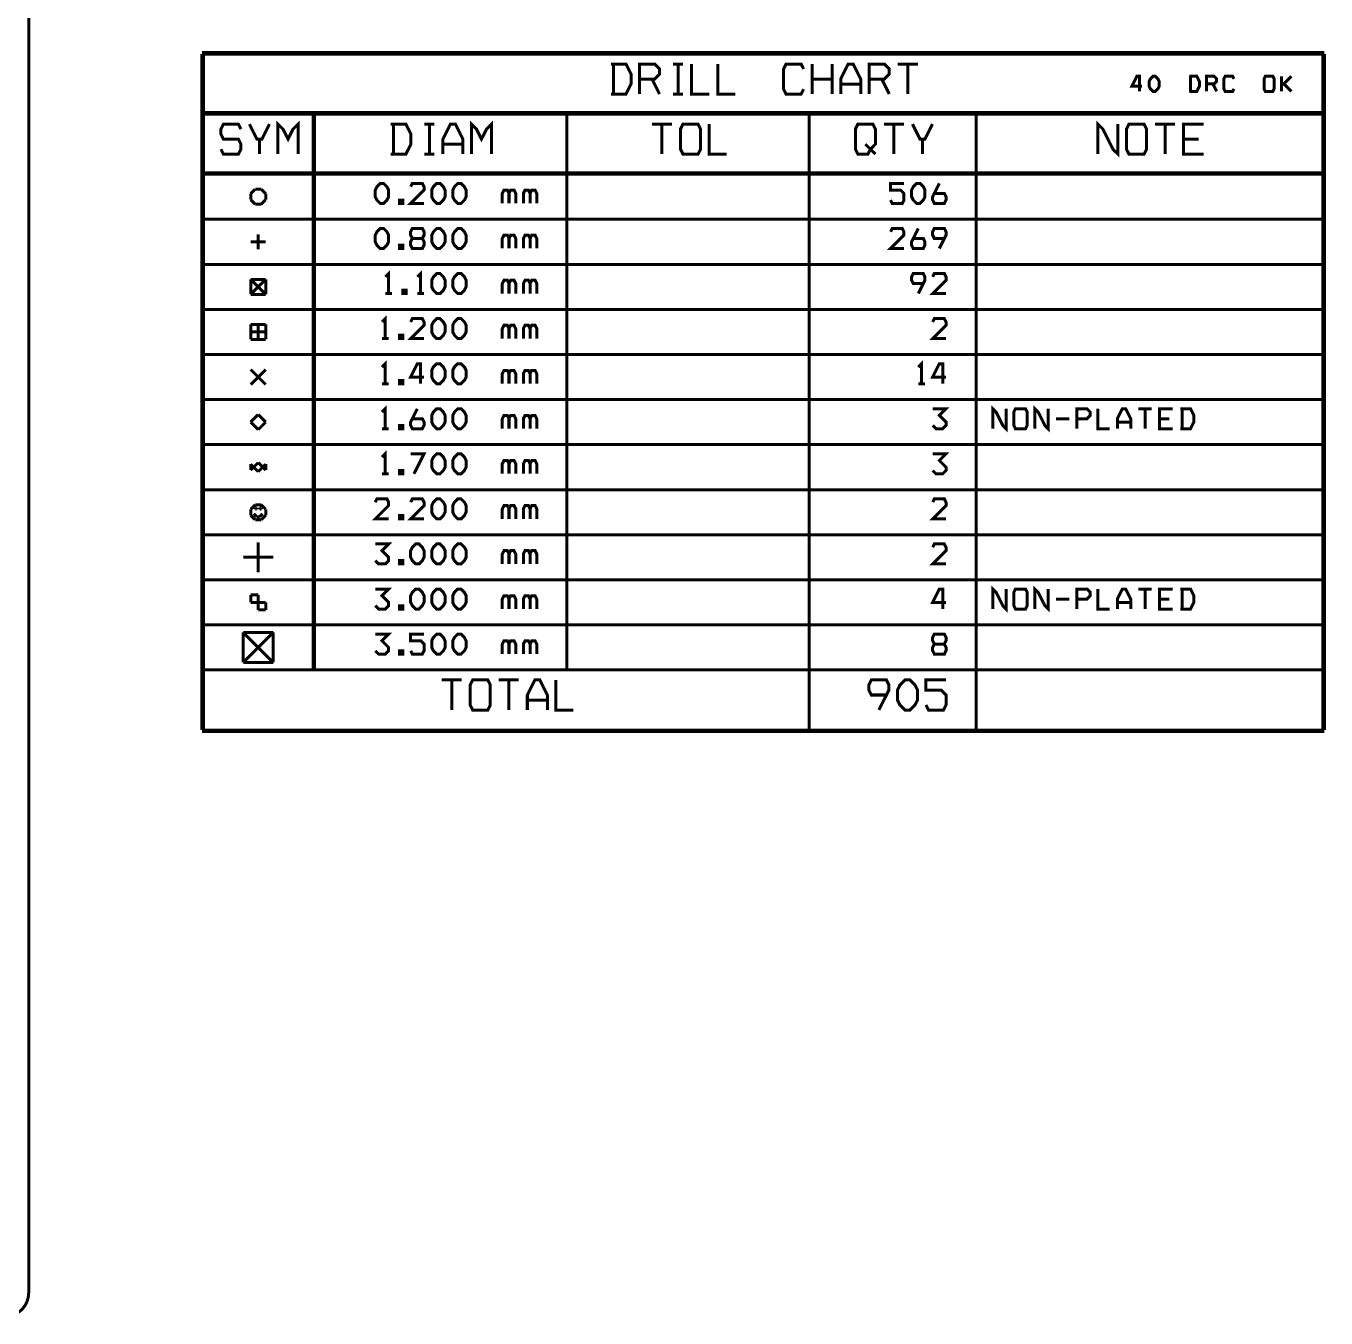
# Model space of a CAD drawing. Extents: x -5 to 208, y -5 to 206.
# Drawn here: x 96.8 to 206.6, y -5.1 to 104.1 of the extents above; entities that cross this region are included whole.
import ezdxf

# ---------------------------------------------------------------- set-up
doc = ezdxf.new("R2010")
doc.units = 0
doc.header["$MEASUREMENT"] = 0
doc.layers.add('22-301-0_DRD', color=7, linetype='CONTINUOUS')

msp = doc.modelspace()

# ---------------------------------------------------------------- linework, layer by layer
at = {"layer": '22-301-0_DRD', "const_width": 0.254}
for points in [[(97.00006, -2.99974), (97.00006, 118.00078)], [(206.502, 101.854), (111.633, 101.854)], [(111.633, 44.577), (111.633, 101.727)], [(206.375, 101.727), (111.76, 101.727)], [(111.76, 44.577), (111.76, 101.727)], [(206.375, 44.577), (206.375, 101.727)], [(206.502, 44.577), (206.502, 101.727)], [(146.20748, 98.34118), (147.47748, 98.34118), (147.90166, 99.187), (147.90166, 100.03282), (147.47748, 100.88118), (146.20748, 100.88118)], [(146.42084, 98.34118), (146.42084, 100.88118)], [(148.62048, 99.61118), (149.89048, 99.61118), (150.31466, 100.03282), (150.31466, 100.457), (149.89048, 100.88118), (148.62048, 100.88118), (148.62048, 98.34118)], [(152.30348, 100.88118), (151.45766, 100.88118)], [(151.88184, 98.34118), (151.88184, 100.88118)], [(154.50566, 98.34118), (153.02484, 98.34118), (153.02484, 100.88118)], [(156.70784, 98.34118), (155.22448, 98.34118), (155.22448, 100.88118)], [(162.48634, 98.76282), (162.27298, 98.34118), (161.00298, 98.34118), (160.79216, 98.76282), (160.79216, 100.457), (161.00298, 100.88118), (162.27298, 100.88118), (162.48634, 100.457)], [(163.20516, 98.34118), (163.20516, 100.88118)], [(164.89934, 98.34118), (164.89934, 100.88118)], [(167.31234, 98.34118), (167.31234, 99.61118), (166.67734, 100.88118), (166.25316, 100.88118), (165.61816, 99.61118), (165.61816, 98.34118)], [(168.03116, 99.61118), (169.30116, 99.61118), (169.72534, 100.03282), (169.72534, 100.457), (169.30116, 100.88118), (168.03116, 100.88118), (168.03116, 98.34118)], [(172.13834, 100.88118), (170.44416, 100.88118)], [(171.28998, 98.34118), (171.28998, 100.88118)], [(191.0715, 98.9965), (190.22568, 98.9965), (190.64732, 99.84232), (190.86068, 99.84232), (190.86068, 98.57232)], [(192.00368, 98.57232), (191.79032, 98.78568), (191.68618, 98.9965), (191.68618, 99.42068), (191.79032, 99.6315), (192.00368, 99.84232), (192.2145, 99.84232), (192.42532, 99.6315), (192.532, 99.42068), (192.532, 98.9965), (192.42532, 98.78568), (192.2145, 98.57232), (192.00368, 98.57232)], [(195.08216, 98.57232), (195.71716, 98.57232), (195.92798, 98.9965), (195.92798, 99.42068), (195.71716, 99.84232), (195.08216, 99.84232)], [(195.18884, 98.57232), (195.18884, 99.84232)], [(196.54266, 99.20732), (197.17766, 99.20732), (197.38848, 99.42068), (197.38848, 99.6315), (197.17766, 99.84232), (196.54266, 99.84232), (196.54266, 98.57232)], [(198.84898, 98.78568), (198.74484, 98.57232), (198.10984, 98.57232), (198.00316, 98.78568), (198.00316, 99.6315), (198.10984, 99.84232), (198.74484, 99.84232), (198.84898, 99.6315)], [(201.50582, 98.57232), (201.40168, 98.78568), (201.40168, 99.6315), (201.50582, 99.84232), (202.14082, 99.84232), (202.2475, 99.6315), (202.2475, 98.78568), (202.14082, 98.57232), (201.50582, 98.57232)], [(202.86218, 99.84232), (202.86218, 98.57232)], [(203.708, 98.57232), (203.073, 99.20732), (203.708, 99.84232)], [(149.67966, 99.61118), (150.31466, 98.34118)], [(164.89934, 99.61118), (163.20516, 99.61118)], [(167.31234, 99.187), (165.61816, 99.187)], [(169.09034, 99.61118), (169.72534, 98.34118)], [(197.07098, 99.20732), (197.38848, 98.57232)], [(152.30348, 98.34118), (151.45766, 98.34118)], [(206.375, 96.774), (111.76, 96.774)], [(206.375, 96.647), (111.76, 96.647)], [(121.031, 49.657), (121.031, 96.647)], [(121.158, 49.657), (121.158, 96.647)], [(142.47368, 49.657), (142.47368, 96.647)], [(162.96132, 44.577), (162.96132, 96.647)], [(177.05832, 44.577), (177.05832, 96.647)], [(114.935, 95.377), (114.72418, 95.80118), (113.45418, 95.80118), (113.24082, 95.377), (113.24082, 94.95282), (113.45418, 94.53118), (114.72418, 94.53118), (114.935, 94.107), (114.935, 93.68282), (114.72418, 93.26118), (113.45418, 93.26118), (113.24082, 93.68282)], [(117.348, 95.80118), (116.713, 94.53118), (116.28882, 94.53118), (115.65382, 95.80118)], [(119.761, 93.26118), (119.761, 95.80118), (119.33682, 95.377), (118.91518, 94.53118), (118.491, 95.377), (118.06682, 95.80118), (118.06682, 93.26118)], [(127.60198, 93.26118), (128.87198, 93.26118), (129.29616, 94.107), (129.29616, 94.95282), (128.87198, 95.80118), (127.60198, 95.80118)], [(127.81534, 93.26118), (127.81534, 95.80118)], [(131.28498, 95.80118), (130.43916, 95.80118)], [(130.86334, 93.26118), (130.86334, 95.80118)], [(133.69798, 93.26118), (133.69798, 94.53118), (133.06298, 95.80118), (132.64134, 95.80118), (132.00634, 94.53118), (132.00634, 93.26118)], [(136.11098, 93.26118), (136.11098, 95.80118), (135.68934, 95.377), (135.26516, 94.53118), (134.84098, 95.377), (134.41934, 95.80118), (134.41934, 93.26118)], [(151.36368, 95.80118), (149.6695, 95.80118)], [(150.51532, 93.26118), (150.51532, 95.80118)], [(152.29332, 93.26118), (152.0825, 93.68282), (152.0825, 95.377), (152.29332, 95.80118), (153.56332, 95.80118), (153.77668, 95.377), (153.77668, 93.68282), (153.56332, 93.26118), (152.29332, 93.26118)], [(155.97632, 93.26118), (154.4955, 93.26118), (154.4955, 95.80118)], [(166.85768, 93.68282), (167.0685, 93.26118), (167.91432, 93.26118), (168.12768, 93.68282), (168.54932, 94.107), (168.54932, 95.377), (168.3385, 95.80118), (167.0685, 95.80118), (166.85768, 95.377), (166.85768, 93.68282)], [(170.96232, 95.80118), (169.27068, 95.80118)], [(170.1165, 93.26118), (170.1165, 95.80118)], [(173.37532, 95.80118), (172.74032, 94.53118), (172.31868, 94.53118), (171.68368, 95.80118)], [(189.04966, 95.80118), (189.04966, 93.26118), (188.62548, 93.68282), (187.77966, 95.377), (187.35548, 95.80118), (187.35548, 93.26118)], [(189.98184, 93.26118), (189.76848, 93.68282), (189.76848, 95.377), (189.98184, 95.80118), (191.25184, 95.80118), (191.46266, 95.377), (191.46266, 93.68282), (191.25184, 93.26118), (189.98184, 93.26118)], [(193.87566, 95.80118), (192.18148, 95.80118)], [(193.02984, 93.26118), (193.02984, 95.80118)], [(196.28866, 93.26118), (194.59448, 93.26118), (194.59448, 95.80118), (196.28866, 95.80118)], [(116.50218, 93.26118), (116.50218, 94.53118)], [(172.5295, 93.26118), (172.5295, 94.53118)], [(195.86448, 94.53118), (194.59448, 94.53118)], [(131.28498, 93.26118), (130.43916, 93.26118)], [(133.69798, 94.107), (132.00634, 94.107)], [(167.7035, 94.107), (168.54932, 93.26118)], [(206.375, 91.694), (111.76, 91.694)], [(206.375, 91.567), (111.76, 91.567)], [(116.1415, 90.297), (115.7605, 89.916)], [(116.6495, 90.297), (116.1415, 90.297)], [(117.0305, 89.916), (116.6495, 90.297)], [(126.71044, 89.09812), (126.4285, 89.38006), (126.28626, 89.662), (126.28626, 90.22588), (126.4285, 90.50782), (126.71044, 90.78976), (126.99238, 90.78976), (127.27432, 90.50782), (127.41656, 90.22588), (127.41656, 89.662), (127.27432, 89.38006), (126.99238, 89.09812), (126.71044, 89.09812)], [(130.40868, 89.09812), (129.27838, 89.09812), (130.40868, 90.22588), (130.40868, 90.50782), (130.26644, 90.78976), (129.42062, 90.78976), (129.27838, 90.50782)], [(131.48056, 89.09812), (131.19862, 89.38006), (131.05638, 89.662), (131.05638, 90.22588), (131.19862, 90.50782), (131.48056, 90.78976), (131.7625, 90.78976), (132.04444, 90.50782), (132.18668, 90.22588), (132.18668, 89.662), (132.04444, 89.38006), (131.7625, 89.09812), (131.48056, 89.09812)], [(133.25856, 89.09812), (132.97662, 89.38006), (132.83438, 89.662), (132.83438, 90.22588), (132.97662, 90.50782), (133.25856, 90.78976), (133.5405, 90.78976), (133.82244, 90.50782), (133.96468, 90.22588), (133.96468, 89.662), (133.82244, 89.38006), (133.5405, 89.09812), (133.25856, 89.09812)], [(138.15568, 89.09812), (138.15568, 89.94394), (138.01344, 90.22588), (137.7315, 90.22588), (137.58926, 89.94394), (137.44956, 90.22588), (137.16762, 90.22588), (137.02538, 89.94394), (137.02538, 89.09812)], [(139.93368, 89.09812), (139.93368, 89.94394), (139.79144, 90.22588), (139.5095, 90.22588), (139.36726, 89.94394), (139.22756, 90.22588), (138.94562, 90.22588), (138.80338, 89.94394), (138.80338, 89.09812)], [(169.83456, 89.38006), (169.97426, 89.09812), (170.82262, 89.09812), (170.96232, 89.38006), (170.96232, 89.94394), (170.68038, 90.22588), (169.83456, 90.22588), (169.83456, 90.78976), (170.96232, 90.78976)], [(172.0342, 89.09812), (171.75226, 89.38006), (171.61256, 89.662), (171.61256, 90.22588), (171.75226, 90.50782), (172.0342, 90.78976), (172.31868, 90.78976), (172.60062, 90.50782), (172.74032, 90.22588), (172.74032, 89.662), (172.60062, 89.38006), (172.31868, 89.09812), (172.0342, 89.09812)], [(173.53026, 89.94394), (174.37862, 89.94394), (174.51832, 89.662), (174.51832, 89.38006), (174.37862, 89.09812), (173.53026, 89.09812), (173.39056, 89.38006), (173.39056, 89.662), (173.95444, 90.78976)], [(115.7605, 89.916), (115.7605, 89.408)], [(115.7605, 89.408), (116.1415, 89.027)], [(116.1415, 89.027), (116.6495, 89.027)], [(116.6495, 89.027), (117.0305, 89.408)], [(117.0305, 89.408), (117.0305, 89.916)], [(128.34874, 89.09812), (128.63068, 89.09812), (128.63068, 89.38006), (128.34874, 89.38006), (128.34874, 89.09812)], [(137.58926, 89.09812), (137.58926, 89.94394)], [(139.36726, 89.09812), (139.36726, 89.94394)], [(206.375, 87.757), (111.76, 87.757)], [(126.71044, 85.28812), (126.4285, 85.57006), (126.28626, 85.852), (126.28626, 86.41588), (126.4285, 86.69782), (126.71044, 86.97976), (126.99238, 86.97976), (127.27432, 86.69782), (127.41656, 86.41588), (127.41656, 85.852), (127.27432, 85.57006), (126.99238, 85.28812), (126.71044, 85.28812)], [(130.26644, 86.13394), (130.40868, 86.41588), (130.40868, 86.69782), (130.26644, 86.97976), (129.42062, 86.97976), (129.27838, 86.69782), (129.27838, 86.41588), (129.42062, 86.13394), (130.26644, 86.13394), (130.40868, 85.852), (130.40868, 85.57006), (130.26644, 85.28812), (129.42062, 85.28812), (129.27838, 85.57006), (129.27838, 85.852), (129.42062, 86.13394)], [(131.48056, 85.28812), (131.19862, 85.57006), (131.05638, 85.852), (131.05638, 86.41588), (131.19862, 86.69782), (131.48056, 86.97976), (131.7625, 86.97976), (132.04444, 86.69782), (132.18668, 86.41588), (132.18668, 85.852), (132.04444, 85.57006), (131.7625, 85.28812), (131.48056, 85.28812)], [(133.25856, 85.28812), (132.97662, 85.57006), (132.83438, 85.852), (132.83438, 86.41588), (132.97662, 86.69782), (133.25856, 86.97976), (133.5405, 86.97976), (133.82244, 86.69782), (133.96468, 86.41588), (133.96468, 85.852), (133.82244, 85.57006), (133.5405, 85.28812), (133.25856, 85.28812)], [(170.96232, 85.28812), (169.83456, 85.28812), (170.96232, 86.41588), (170.96232, 86.69782), (170.82262, 86.97976), (169.97426, 86.97976), (169.83456, 86.69782)], [(171.75226, 86.13394), (172.60062, 86.13394), (172.74032, 85.852), (172.74032, 85.57006), (172.60062, 85.28812), (171.75226, 85.28812), (171.61256, 85.57006), (171.61256, 85.852), (172.17644, 86.97976)], [(174.37862, 86.13394), (173.53026, 86.13394), (173.39056, 86.41588), (173.39056, 86.69782), (173.53026, 86.97976), (174.37862, 86.97976), (174.51832, 86.69782), (174.51832, 86.41588), (173.95444, 85.28812)], [(117.0305, 85.852), (115.7605, 85.852)], [(116.3955, 86.487), (116.3955, 85.217)], [(128.34874, 85.28812), (128.63068, 85.28812), (128.63068, 85.57006), (128.34874, 85.57006), (128.34874, 85.28812)], [(138.15568, 85.28812), (138.15568, 86.13394), (138.01344, 86.41588), (137.7315, 86.41588), (137.58926, 86.13394), (137.44956, 86.41588), (137.16762, 86.41588), (137.02538, 86.13394), (137.02538, 85.28812)], [(137.58926, 85.28812), (137.58926, 86.13394)], [(139.93368, 85.28812), (139.93368, 86.13394), (139.79144, 86.41588), (139.5095, 86.41588), (139.36726, 86.13394), (139.22756, 86.41588), (138.94562, 86.41588), (138.80338, 86.13394), (138.80338, 85.28812)], [(139.36726, 85.28812), (139.36726, 86.13394)], [(206.375, 83.947), (111.76, 83.947)], [(115.7605, 82.677), (115.7605, 81.407)], [(117.0305, 82.677), (115.7605, 82.677)], [(117.0305, 82.677), (115.7605, 81.407)], [(117.0305, 81.407), (115.7605, 82.677)], [(117.0305, 81.407), (117.0305, 82.677)], [(127.41656, 81.47812), (127.41656, 83.16976), (127.13462, 82.88782)], [(130.1242, 81.47812), (130.1242, 83.16976), (129.84226, 82.88782)], [(131.48056, 81.47812), (131.19862, 81.76006), (131.05638, 82.042), (131.05638, 82.60588), (131.19862, 82.88782), (131.48056, 83.16976), (131.7625, 83.16976), (132.04444, 82.88782), (132.18668, 82.60588), (132.18668, 82.042), (132.04444, 81.76006), (131.7625, 81.47812), (131.48056, 81.47812)], [(133.25856, 81.47812), (132.97662, 81.76006), (132.83438, 82.042), (132.83438, 82.60588), (132.97662, 82.88782), (133.25856, 83.16976), (133.5405, 83.16976), (133.82244, 82.88782), (133.96468, 82.60588), (133.96468, 82.042), (133.82244, 81.76006), (133.5405, 81.47812), (133.25856, 81.47812)], [(138.15568, 81.47812), (138.15568, 82.32394), (138.01344, 82.60588), (137.7315, 82.60588), (137.58926, 82.32394), (137.44956, 82.60588), (137.16762, 82.60588), (137.02538, 82.32394), (137.02538, 81.47812)], [(137.58926, 81.47812), (137.58926, 82.32394)], [(139.93368, 81.47812), (139.93368, 82.32394), (139.79144, 82.60588), (139.5095, 82.60588), (139.36726, 82.32394), (139.22756, 82.60588), (138.94562, 82.60588), (138.80338, 82.32394), (138.80338, 81.47812)], [(139.36726, 81.47812), (139.36726, 82.32394)], [(172.60062, 82.32394), (171.75226, 82.32394), (171.61256, 82.60588), (171.61256, 82.88782), (171.75226, 83.16976), (172.60062, 83.16976), (172.74032, 82.88782), (172.74032, 82.60588), (172.17644, 81.47812)], [(174.51832, 81.47812), (173.39056, 81.47812), (174.51832, 82.60588), (174.51832, 82.88782), (174.37862, 83.16976), (173.53026, 83.16976), (173.39056, 82.88782)], [(115.7605, 81.407), (117.0305, 81.407)], [(127.6985, 81.47812), (127.13462, 81.47812)], [(128.63068, 81.47812), (128.91262, 81.47812), (128.91262, 81.76006), (128.63068, 81.76006), (128.63068, 81.47812)], [(130.40868, 81.47812), (129.84226, 81.47812)], [(206.375, 80.137), (111.76, 80.137)], [(127.13462, 77.66812), (127.13462, 79.35976), (126.85268, 79.07782)], [(130.40868, 77.66812), (129.27838, 77.66812), (130.40868, 78.79588), (130.40868, 79.07782), (130.26644, 79.35976), (129.42062, 79.35976), (129.27838, 79.07782)], [(131.48056, 77.66812), (131.19862, 77.95006), (131.05638, 78.232), (131.05638, 78.79588), (131.19862, 79.07782), (131.48056, 79.35976), (131.7625, 79.35976), (132.04444, 79.07782), (132.18668, 78.79588), (132.18668, 78.232), (132.04444, 77.95006), (131.7625, 77.66812), (131.48056, 77.66812)], [(133.25856, 77.66812), (132.97662, 77.95006), (132.83438, 78.232), (132.83438, 78.79588), (132.97662, 79.07782), (133.25856, 79.35976), (133.5405, 79.35976), (133.82244, 79.07782), (133.96468, 78.79588), (133.96468, 78.232), (133.82244, 77.95006), (133.5405, 77.66812), (133.25856, 77.66812)], [(174.51832, 77.66812), (173.39056, 77.66812), (174.51832, 78.79588), (174.51832, 79.07782), (174.37862, 79.35976), (173.53026, 79.35976), (173.39056, 79.07782)], [(115.7605, 78.867), (115.7605, 77.597)], [(117.0305, 78.867), (115.7605, 78.867)], [(117.0305, 78.232), (115.7605, 78.232)], [(116.3955, 78.867), (116.3955, 77.597)], [(117.0305, 77.597), (117.0305, 78.867)], [(128.34874, 77.66812), (128.63068, 77.66812), (128.63068, 77.95006), (128.34874, 77.95006), (128.34874, 77.66812)], [(138.15568, 77.66812), (138.15568, 78.51394), (138.01344, 78.79588), (137.7315, 78.79588), (137.58926, 78.51394), (137.44956, 78.79588), (137.16762, 78.79588), (137.02538, 78.51394), (137.02538, 77.66812)], [(137.58926, 77.66812), (137.58926, 78.51394)], [(139.93368, 77.66812), (139.93368, 78.51394), (139.79144, 78.79588), (139.5095, 78.79588), (139.36726, 78.51394), (139.22756, 78.79588), (138.94562, 78.79588), (138.80338, 78.51394), (138.80338, 77.66812)], [(139.36726, 77.66812), (139.36726, 78.51394)], [(115.7605, 77.597), (117.0305, 77.597)], [(127.41656, 77.66812), (126.85268, 77.66812)], [(206.375, 76.327), (111.76, 76.327)], [(127.13462, 73.85812), (127.13462, 75.54976), (126.85268, 75.26782)], [(172.45838, 73.85812), (172.45838, 75.54976), (172.17644, 75.26782)], [(117.0305, 75.057), (115.7605, 73.787)], [(117.0305, 73.787), (115.7605, 75.057)], [(130.40868, 74.422), (129.27838, 74.422), (129.84226, 75.54976), (130.1242, 75.54976), (130.1242, 73.85812)], [(131.48056, 73.85812), (131.19862, 74.14006), (131.05638, 74.422), (131.05638, 74.98588), (131.19862, 75.26782), (131.48056, 75.54976), (131.7625, 75.54976), (132.04444, 75.26782), (132.18668, 74.98588), (132.18668, 74.422), (132.04444, 74.14006), (131.7625, 73.85812), (131.48056, 73.85812)], [(133.25856, 73.85812), (132.97662, 74.14006), (132.83438, 74.422), (132.83438, 74.98588), (132.97662, 75.26782), (133.25856, 75.54976), (133.5405, 75.54976), (133.82244, 75.26782), (133.96468, 74.98588), (133.96468, 74.422), (133.82244, 74.14006), (133.5405, 73.85812), (133.25856, 73.85812)], [(138.15568, 73.85812), (138.15568, 74.70394), (138.01344, 74.98588), (137.7315, 74.98588), (137.58926, 74.70394), (137.44956, 74.98588), (137.16762, 74.98588), (137.02538, 74.70394), (137.02538, 73.85812)], [(137.58926, 73.85812), (137.58926, 74.70394)], [(139.93368, 73.85812), (139.93368, 74.70394), (139.79144, 74.98588), (139.5095, 74.98588), (139.36726, 74.70394), (139.22756, 74.98588), (138.94562, 74.98588), (138.80338, 74.70394), (138.80338, 73.85812)], [(139.36726, 73.85812), (139.36726, 74.70394)], [(174.51832, 74.422), (173.39056, 74.422), (173.95444, 75.54976), (174.23638, 75.54976), (174.23638, 73.85812)], [(127.41656, 73.85812), (126.85268, 73.85812)], [(128.34874, 73.85812), (128.63068, 73.85812), (128.63068, 74.14006), (128.34874, 74.14006), (128.34874, 73.85812)], [(172.74032, 73.85812), (172.17644, 73.85812)], [(206.375, 72.517), (111.76, 72.517)], [(127.13462, 70.04812), (127.13462, 71.73976), (126.85268, 71.45782)], [(129.42062, 70.89394), (130.26644, 70.89394), (130.40868, 70.612), (130.40868, 70.33006), (130.26644, 70.04812), (129.42062, 70.04812), (129.27838, 70.33006), (129.27838, 70.612), (129.84226, 71.73976)], [(131.48056, 70.04812), (131.19862, 70.33006), (131.05638, 70.612), (131.05638, 71.17588), (131.19862, 71.45782), (131.48056, 71.73976), (131.7625, 71.73976), (132.04444, 71.45782), (132.18668, 71.17588), (132.18668, 70.612), (132.04444, 70.33006), (131.7625, 70.04812), (131.48056, 70.04812)], [(133.25856, 70.04812), (132.97662, 70.33006), (132.83438, 70.612), (132.83438, 71.17588), (132.97662, 71.45782), (133.25856, 71.73976), (133.5405, 71.73976), (133.82244, 71.45782), (133.96468, 71.17588), (133.96468, 70.612), (133.82244, 70.33006), (133.5405, 70.04812), (133.25856, 70.04812)], [(173.39056, 70.33006), (173.6725, 70.04812), (174.23638, 70.04812), (174.51832, 70.33006), (174.51832, 70.612), (173.95444, 71.17588), (174.51832, 71.73976), (173.39056, 71.73976)], [(179.59832, 71.73976), (179.59832, 70.04812), (179.31638, 70.33006), (178.7525, 71.45782), (178.47056, 71.73976), (178.47056, 70.04812)], [(180.38826, 70.04812), (180.24856, 70.33006), (180.24856, 71.45782), (180.38826, 71.73976), (181.23662, 71.73976), (181.37632, 71.45782), (181.37632, 70.33006), (181.23662, 70.04812), (180.38826, 70.04812)], [(183.15432, 71.73976), (183.15432, 70.04812), (182.87238, 70.33006), (182.3085, 71.45782), (182.02656, 71.73976), (182.02656, 70.04812)], [(185.58256, 70.89394), (186.42838, 70.89394), (186.71032, 71.17588), (186.71032, 71.45782), (186.42838, 71.73976), (185.58256, 71.73976), (185.58256, 70.04812)], [(188.34862, 70.04812), (187.36056, 70.04812), (187.36056, 71.73976)], [(190.12662, 70.04812), (190.12662, 70.89394), (189.70244, 71.73976), (189.4205, 71.73976), (188.99632, 70.89394), (188.99632, 70.04812)], [(191.90462, 71.73976), (190.77432, 71.73976)], [(191.3382, 70.04812), (191.3382, 71.73976)], [(193.68262, 70.04812), (192.55232, 70.04812), (192.55232, 71.73976), (193.68262, 71.73976)], [(194.33032, 70.04812), (195.17614, 70.04812), (195.46062, 70.612), (195.46062, 71.17588), (195.17614, 71.73976), (194.33032, 71.73976)], [(194.47256, 70.04812), (194.47256, 71.73976)], [(116.3955, 71.247), (115.7605, 70.612)], [(115.7605, 70.612), (116.3955, 69.977)], [(117.0305, 70.612), (116.3955, 71.247)], [(116.3955, 69.977), (117.0305, 70.612)], [(128.34874, 70.04812), (128.63068, 70.04812), (128.63068, 70.33006), (128.34874, 70.33006), (128.34874, 70.04812)], [(138.15568, 70.04812), (138.15568, 70.89394), (138.01344, 71.17588), (137.7315, 71.17588), (137.58926, 70.89394), (137.44956, 71.17588), (137.16762, 71.17588), (137.02538, 70.89394), (137.02538, 70.04812)], [(137.58926, 70.04812), (137.58926, 70.89394)], [(139.93368, 70.04812), (139.93368, 70.89394), (139.79144, 71.17588), (139.5095, 71.17588), (139.36726, 70.89394), (139.22756, 71.17588), (138.94562, 71.17588), (138.80338, 70.89394), (138.80338, 70.04812)], [(139.36726, 70.04812), (139.36726, 70.89394)], [(184.93232, 70.89394), (183.80456, 70.89394)], [(190.12662, 70.612), (188.99632, 70.612)], [(193.39814, 70.89394), (192.55232, 70.89394)], [(127.41656, 70.04812), (126.85268, 70.04812)], [(206.375, 68.707), (111.76, 68.707)], [(127.13462, 66.23812), (127.13462, 67.92976), (126.85268, 67.64782)], [(115.7605, 66.548), (116.3955, 67.183)], [(115.7605, 67.056), (115.7605, 66.548)], [(116.3955, 66.421), (115.7605, 67.056)], [(116.3955, 67.183), (117.0305, 66.548)], [(117.0305, 67.056), (116.3955, 66.421)], [(117.0305, 66.548), (117.0305, 67.056)], [(129.56032, 66.23812), (130.40868, 67.92976), (129.27838, 67.92976)], [(131.48056, 66.23812), (131.19862, 66.52006), (131.05638, 66.802), (131.05638, 67.36588), (131.19862, 67.64782), (131.48056, 67.92976), (131.7625, 67.92976), (132.04444, 67.64782), (132.18668, 67.36588), (132.18668, 66.802), (132.04444, 66.52006), (131.7625, 66.23812), (131.48056, 66.23812)], [(133.25856, 66.23812), (132.97662, 66.52006), (132.83438, 66.802), (132.83438, 67.36588), (132.97662, 67.64782), (133.25856, 67.92976), (133.5405, 67.92976), (133.82244, 67.64782), (133.96468, 67.36588), (133.96468, 66.802), (133.82244, 66.52006), (133.5405, 66.23812), (133.25856, 66.23812)], [(138.15568, 66.23812), (138.15568, 67.08394), (138.01344, 67.36588), (137.7315, 67.36588), (137.58926, 67.08394), (137.44956, 67.36588), (137.16762, 67.36588), (137.02538, 67.08394), (137.02538, 66.23812)], [(137.58926, 66.23812), (137.58926, 67.08394)], [(139.93368, 66.23812), (139.93368, 67.08394), (139.79144, 67.36588), (139.5095, 67.36588), (139.36726, 67.08394), (139.22756, 67.36588), (138.94562, 67.36588), (138.80338, 67.08394), (138.80338, 66.23812)], [(139.36726, 66.23812), (139.36726, 67.08394)], [(173.39056, 66.52006), (173.6725, 66.23812), (174.23638, 66.23812), (174.51832, 66.52006), (174.51832, 66.802), (173.95444, 67.36588), (174.51832, 67.92976), (173.39056, 67.92976)], [(127.41656, 66.23812), (126.85268, 66.23812)], [(128.34874, 66.23812), (128.63068, 66.23812), (128.63068, 66.52006), (128.34874, 66.52006), (128.34874, 66.23812)], [(206.375, 64.897), (111.76, 64.897)], [(116.1415, 63.627), (115.7605, 63.246)], [(116.6495, 63.627), (116.1415, 63.627)], [(117.0305, 63.246), (116.6495, 63.627)], [(127.41656, 62.42812), (126.28626, 62.42812), (127.41656, 63.55588), (127.41656, 63.83782), (127.27432, 64.11976), (126.4285, 64.11976), (126.28626, 63.83782)], [(130.40868, 62.42812), (129.27838, 62.42812), (130.40868, 63.55588), (130.40868, 63.83782), (130.26644, 64.11976), (129.42062, 64.11976), (129.27838, 63.83782)], [(131.48056, 62.42812), (131.19862, 62.71006), (131.05638, 62.992), (131.05638, 63.55588), (131.19862, 63.83782), (131.48056, 64.11976), (131.7625, 64.11976), (132.04444, 63.83782), (132.18668, 63.55588), (132.18668, 62.992), (132.04444, 62.71006), (131.7625, 62.42812), (131.48056, 62.42812)], [(133.25856, 62.42812), (132.97662, 62.71006), (132.83438, 62.992), (132.83438, 63.55588), (132.97662, 63.83782), (133.25856, 64.11976), (133.5405, 64.11976), (133.82244, 63.83782), (133.96468, 63.55588), (133.96468, 62.992), (133.82244, 62.71006), (133.5405, 62.42812), (133.25856, 62.42812)], [(174.51832, 62.42812), (173.39056, 62.42812), (174.51832, 63.55588), (174.51832, 63.83782), (174.37862, 64.11976), (173.53026, 64.11976), (173.39056, 63.83782)], [(115.7605, 63.246), (115.7605, 62.738)], [(115.7605, 62.738), (116.1415, 62.357)], [(116.2685, 62.611), (116.0145, 62.865)], [(116.1415, 63.373), (116.1415, 63.246)], [(116.2685, 63.373), (116.1415, 63.373)], [(116.1415, 63.246), (116.2685, 63.246)], [(116.2685, 63.246), (116.2685, 63.373)], [(116.5225, 62.611), (116.2685, 62.611)], [(116.5225, 63.373), (116.5225, 63.246)], [(116.6495, 63.373), (116.5225, 63.373)], [(116.5225, 63.246), (116.6495, 63.246)], [(116.7765, 62.865), (116.5225, 62.611)], [(116.6495, 63.246), (116.6495, 63.373)], [(116.6495, 62.357), (117.0305, 62.738)], [(117.0305, 62.738), (117.0305, 63.246)], [(128.34874, 62.42812), (128.63068, 62.42812), (128.63068, 62.71006), (128.34874, 62.71006), (128.34874, 62.42812)], [(138.15568, 62.42812), (138.15568, 63.27394), (138.01344, 63.55588), (137.7315, 63.55588), (137.58926, 63.27394), (137.44956, 63.55588), (137.16762, 63.55588), (137.02538, 63.27394), (137.02538, 62.42812)], [(137.58926, 62.42812), (137.58926, 63.27394)], [(139.93368, 62.42812), (139.93368, 63.27394), (139.79144, 63.55588), (139.5095, 63.55588), (139.36726, 63.27394), (139.22756, 63.55588), (138.94562, 63.55588), (138.80338, 63.27394), (138.80338, 62.42812)], [(139.36726, 62.42812), (139.36726, 63.27394)], [(116.1415, 62.357), (116.6495, 62.357)], [(206.375, 61.087), (111.76, 61.087)], [(116.3955, 60.452), (116.3955, 57.912)], [(126.28626, 58.90006), (126.57074, 58.61812), (127.13462, 58.61812), (127.41656, 58.90006), (127.41656, 59.182), (126.85268, 59.74588), (127.41656, 60.30976), (126.28626, 60.30976)], [(129.70256, 58.61812), (129.42062, 58.90006), (129.27838, 59.182), (129.27838, 59.74588), (129.42062, 60.02782), (129.70256, 60.30976), (129.9845, 60.30976), (130.26644, 60.02782), (130.40868, 59.74588), (130.40868, 59.182), (130.26644, 58.90006), (129.9845, 58.61812), (129.70256, 58.61812)], [(131.48056, 58.61812), (131.19862, 58.90006), (131.05638, 59.182), (131.05638, 59.74588), (131.19862, 60.02782), (131.48056, 60.30976), (131.7625, 60.30976), (132.04444, 60.02782), (132.18668, 59.74588), (132.18668, 59.182), (132.04444, 58.90006), (131.7625, 58.61812), (131.48056, 58.61812)], [(133.25856, 58.61812), (132.97662, 58.90006), (132.83438, 59.182), (132.83438, 59.74588), (132.97662, 60.02782), (133.25856, 60.30976), (133.5405, 60.30976), (133.82244, 60.02782), (133.96468, 59.74588), (133.96468, 59.182), (133.82244, 58.90006), (133.5405, 58.61812), (133.25856, 58.61812)], [(174.51832, 58.61812), (173.39056, 58.61812), (174.51832, 59.74588), (174.51832, 60.02782), (174.37862, 60.30976), (173.53026, 60.30976), (173.39056, 60.02782)], [(138.15568, 58.61812), (138.15568, 59.46394), (138.01344, 59.74588), (137.7315, 59.74588), (137.58926, 59.46394), (137.44956, 59.74588), (137.16762, 59.74588), (137.02538, 59.46394), (137.02538, 58.61812)], [(137.58926, 58.61812), (137.58926, 59.46394)], [(139.93368, 58.61812), (139.93368, 59.46394), (139.79144, 59.74588), (139.5095, 59.74588), (139.36726, 59.46394), (139.22756, 59.74588), (138.94562, 59.74588), (138.80338, 59.46394), (138.80338, 58.61812)], [(139.36726, 58.61812), (139.36726, 59.46394)], [(117.6655, 59.182), (115.1255, 59.182)], [(128.34874, 58.61812), (128.63068, 58.61812), (128.63068, 58.90006), (128.34874, 58.90006), (128.34874, 58.61812)], [(206.375, 57.277), (111.76, 57.277)], [(115.7605, 56.007), (115.7605, 55.372)], [(116.3955, 56.007), (115.7605, 56.007)], [(116.3955, 54.737), (116.3955, 56.007)], [(126.28626, 55.09006), (126.57074, 54.80812), (127.13462, 54.80812), (127.41656, 55.09006), (127.41656, 55.372), (126.85268, 55.93588), (127.41656, 56.49976), (126.28626, 56.49976)], [(129.70256, 54.80812), (129.42062, 55.09006), (129.27838, 55.372), (129.27838, 55.93588), (129.42062, 56.21782), (129.70256, 56.49976), (129.9845, 56.49976), (130.26644, 56.21782), (130.40868, 55.93588), (130.40868, 55.372), (130.26644, 55.09006), (129.9845, 54.80812), (129.70256, 54.80812)], [(131.48056, 54.80812), (131.19862, 55.09006), (131.05638, 55.372), (131.05638, 55.93588), (131.19862, 56.21782), (131.48056, 56.49976), (131.7625, 56.49976), (132.04444, 56.21782), (132.18668, 55.93588), (132.18668, 55.372), (132.04444, 55.09006), (131.7625, 54.80812), (131.48056, 54.80812)], [(133.25856, 54.80812), (132.97662, 55.09006), (132.83438, 55.372), (132.83438, 55.93588), (132.97662, 56.21782), (133.25856, 56.49976), (133.5405, 56.49976), (133.82244, 56.21782), (133.96468, 55.93588), (133.96468, 55.372), (133.82244, 55.09006), (133.5405, 54.80812), (133.25856, 54.80812)], [(138.15568, 54.80812), (138.15568, 55.65394), (138.01344, 55.93588), (137.7315, 55.93588), (137.58926, 55.65394), (137.44956, 55.93588), (137.16762, 55.93588), (137.02538, 55.65394), (137.02538, 54.80812)], [(139.93368, 54.80812), (139.93368, 55.65394), (139.79144, 55.93588), (139.5095, 55.93588), (139.36726, 55.65394), (139.22756, 55.93588), (138.94562, 55.93588), (138.80338, 55.65394), (138.80338, 54.80812)], [(174.51832, 55.372), (173.39056, 55.372), (173.95444, 56.49976), (174.23638, 56.49976), (174.23638, 54.80812)], [(179.59832, 56.49976), (179.59832, 54.80812), (179.31638, 55.09006), (178.7525, 56.21782), (178.47056, 56.49976), (178.47056, 54.80812)], [(180.38826, 54.80812), (180.24856, 55.09006), (180.24856, 56.21782), (180.38826, 56.49976), (181.23662, 56.49976), (181.37632, 56.21782), (181.37632, 55.09006), (181.23662, 54.80812), (180.38826, 54.80812)], [(183.15432, 56.49976), (183.15432, 54.80812), (182.87238, 55.09006), (182.3085, 56.21782), (182.02656, 56.49976), (182.02656, 54.80812)], [(185.58256, 55.65394), (186.42838, 55.65394), (186.71032, 55.93588), (186.71032, 56.21782), (186.42838, 56.49976), (185.58256, 56.49976), (185.58256, 54.80812)], [(188.34862, 54.80812), (187.36056, 54.80812), (187.36056, 56.49976)], [(190.12662, 54.80812), (190.12662, 55.65394), (189.70244, 56.49976), (189.4205, 56.49976), (188.99632, 55.65394), (188.99632, 54.80812)], [(191.90462, 56.49976), (190.77432, 56.49976)], [(191.3382, 54.80812), (191.3382, 56.49976)], [(193.68262, 54.80812), (192.55232, 54.80812), (192.55232, 56.49976), (193.68262, 56.49976)], [(194.33032, 54.80812), (195.17614, 54.80812), (195.46062, 55.372), (195.46062, 55.93588), (195.17614, 56.49976), (194.33032, 56.49976)], [(194.47256, 54.80812), (194.47256, 56.49976)], [(115.7605, 55.372), (117.0305, 55.372)], [(117.0305, 55.372), (117.0305, 54.737)], [(128.34874, 54.80812), (128.63068, 54.80812), (128.63068, 55.09006), (128.34874, 55.09006), (128.34874, 54.80812)], [(137.58926, 54.80812), (137.58926, 55.65394)], [(139.36726, 54.80812), (139.36726, 55.65394)], [(184.93232, 55.65394), (183.80456, 55.65394)], [(190.12662, 55.372), (188.99632, 55.372)], [(193.39814, 55.65394), (192.55232, 55.65394)], [(117.0305, 54.737), (116.3955, 54.737)], [(206.375, 53.467), (111.76, 53.467)], [(115.1255, 52.832), (115.1255, 50.292)], [(117.6655, 52.832), (115.1255, 52.832)], [(117.6655, 52.832), (115.1255, 50.292)], [(117.6655, 50.292), (115.1255, 52.832)], [(117.6655, 50.292), (117.6655, 52.832)], [(126.28626, 51.28006), (126.57074, 50.99812), (127.13462, 50.99812), (127.41656, 51.28006), (127.41656, 51.562), (126.85268, 52.12588), (127.41656, 52.68976), (126.28626, 52.68976)], [(129.27838, 51.28006), (129.42062, 50.99812), (130.26644, 50.99812), (130.40868, 51.28006), (130.40868, 51.84394), (130.1242, 52.12588), (129.27838, 52.12588), (129.27838, 52.68976), (130.40868, 52.68976)], [(131.48056, 50.99812), (131.19862, 51.28006), (131.05638, 51.562), (131.05638, 52.12588), (131.19862, 52.40782), (131.48056, 52.68976), (131.7625, 52.68976), (132.04444, 52.40782), (132.18668, 52.12588), (132.18668, 51.562), (132.04444, 51.28006), (131.7625, 50.99812), (131.48056, 50.99812)], [(133.25856, 50.99812), (132.97662, 51.28006), (132.83438, 51.562), (132.83438, 52.12588), (132.97662, 52.40782), (133.25856, 52.68976), (133.5405, 52.68976), (133.82244, 52.40782), (133.96468, 52.12588), (133.96468, 51.562), (133.82244, 51.28006), (133.5405, 50.99812), (133.25856, 50.99812)], [(174.37862, 51.84394), (174.51832, 52.12588), (174.51832, 52.40782), (174.37862, 52.68976), (173.53026, 52.68976), (173.39056, 52.40782), (173.39056, 52.12588), (173.53026, 51.84394), (174.37862, 51.84394), (174.51832, 51.562), (174.51832, 51.28006), (174.37862, 50.99812), (173.53026, 50.99812), (173.39056, 51.28006), (173.39056, 51.562), (173.53026, 51.84394)], [(138.15568, 50.99812), (138.15568, 51.84394), (138.01344, 52.12588), (137.7315, 52.12588), (137.58926, 51.84394), (137.44956, 52.12588), (137.16762, 52.12588), (137.02538, 51.84394), (137.02538, 50.99812)], [(137.58926, 50.99812), (137.58926, 51.84394)], [(139.93368, 50.99812), (139.93368, 51.84394), (139.79144, 52.12588), (139.5095, 52.12588), (139.36726, 51.84394), (139.22756, 52.12588), (138.94562, 52.12588), (138.80338, 51.84394), (138.80338, 50.99812)], [(139.36726, 50.99812), (139.36726, 51.84394)], [(128.34874, 50.99812), (128.63068, 50.99812), (128.63068, 51.28006), (128.34874, 51.28006), (128.34874, 50.99812)], [(206.375, 49.657), (111.76, 49.657)], [(115.1255, 50.292), (117.6655, 50.292)], [(133.59384, 48.81118), (131.89966, 48.81118)], [(132.74548, 46.27118), (132.74548, 48.81118)], [(134.52348, 46.27118), (134.31266, 46.69282), (134.31266, 48.387), (134.52348, 48.81118), (135.79348, 48.81118), (136.00684, 48.387), (136.00684, 46.69282), (135.79348, 46.27118), (134.52348, 46.27118)], [(138.41984, 48.81118), (136.72566, 48.81118)], [(137.57148, 46.27118), (137.57148, 48.81118)], [(140.83284, 46.27118), (140.83284, 47.54118), (140.19784, 48.81118), (139.77366, 48.81118), (139.13866, 47.54118), (139.13866, 46.27118)], [(143.03248, 46.27118), (141.55166, 46.27118), (141.55166, 48.81118)], [(169.4815, 47.54118), (168.2115, 47.54118), (168.00068, 47.96282), (168.00068, 48.387), (168.2115, 48.81118), (169.4815, 48.81118), (169.69232, 48.387), (169.69232, 47.96282), (168.8465, 46.27118)], [(171.04868, 46.27118), (170.6245, 46.69282), (170.41368, 47.117), (170.41368, 47.96282), (170.6245, 48.387), (171.04868, 48.81118), (171.47032, 48.81118), (171.8945, 48.387), (172.10532, 47.96282), (172.10532, 47.117), (171.8945, 46.69282), (171.47032, 46.27118), (171.04868, 46.27118)], [(172.82668, 46.69282), (173.0375, 46.27118), (174.3075, 46.27118), (174.51832, 46.69282), (174.51832, 47.54118), (174.09668, 47.96282), (172.82668, 47.96282), (172.82668, 48.81118), (174.51832, 48.81118)], [(140.83284, 47.117), (139.13866, 47.117)], [(206.502, 44.45), (111.633, 44.45)], [(206.375, 44.577), (111.76, 44.577)]]:
    msp.add_lwpolyline(points, dxfattribs=at)
msp.add_lwpolyline([(94.99854, -4.99872, 0.4142136), (96.99752, -2.99974)], format="xyb", dxfattribs=at)

doc.saveas('drawing.dxf')
